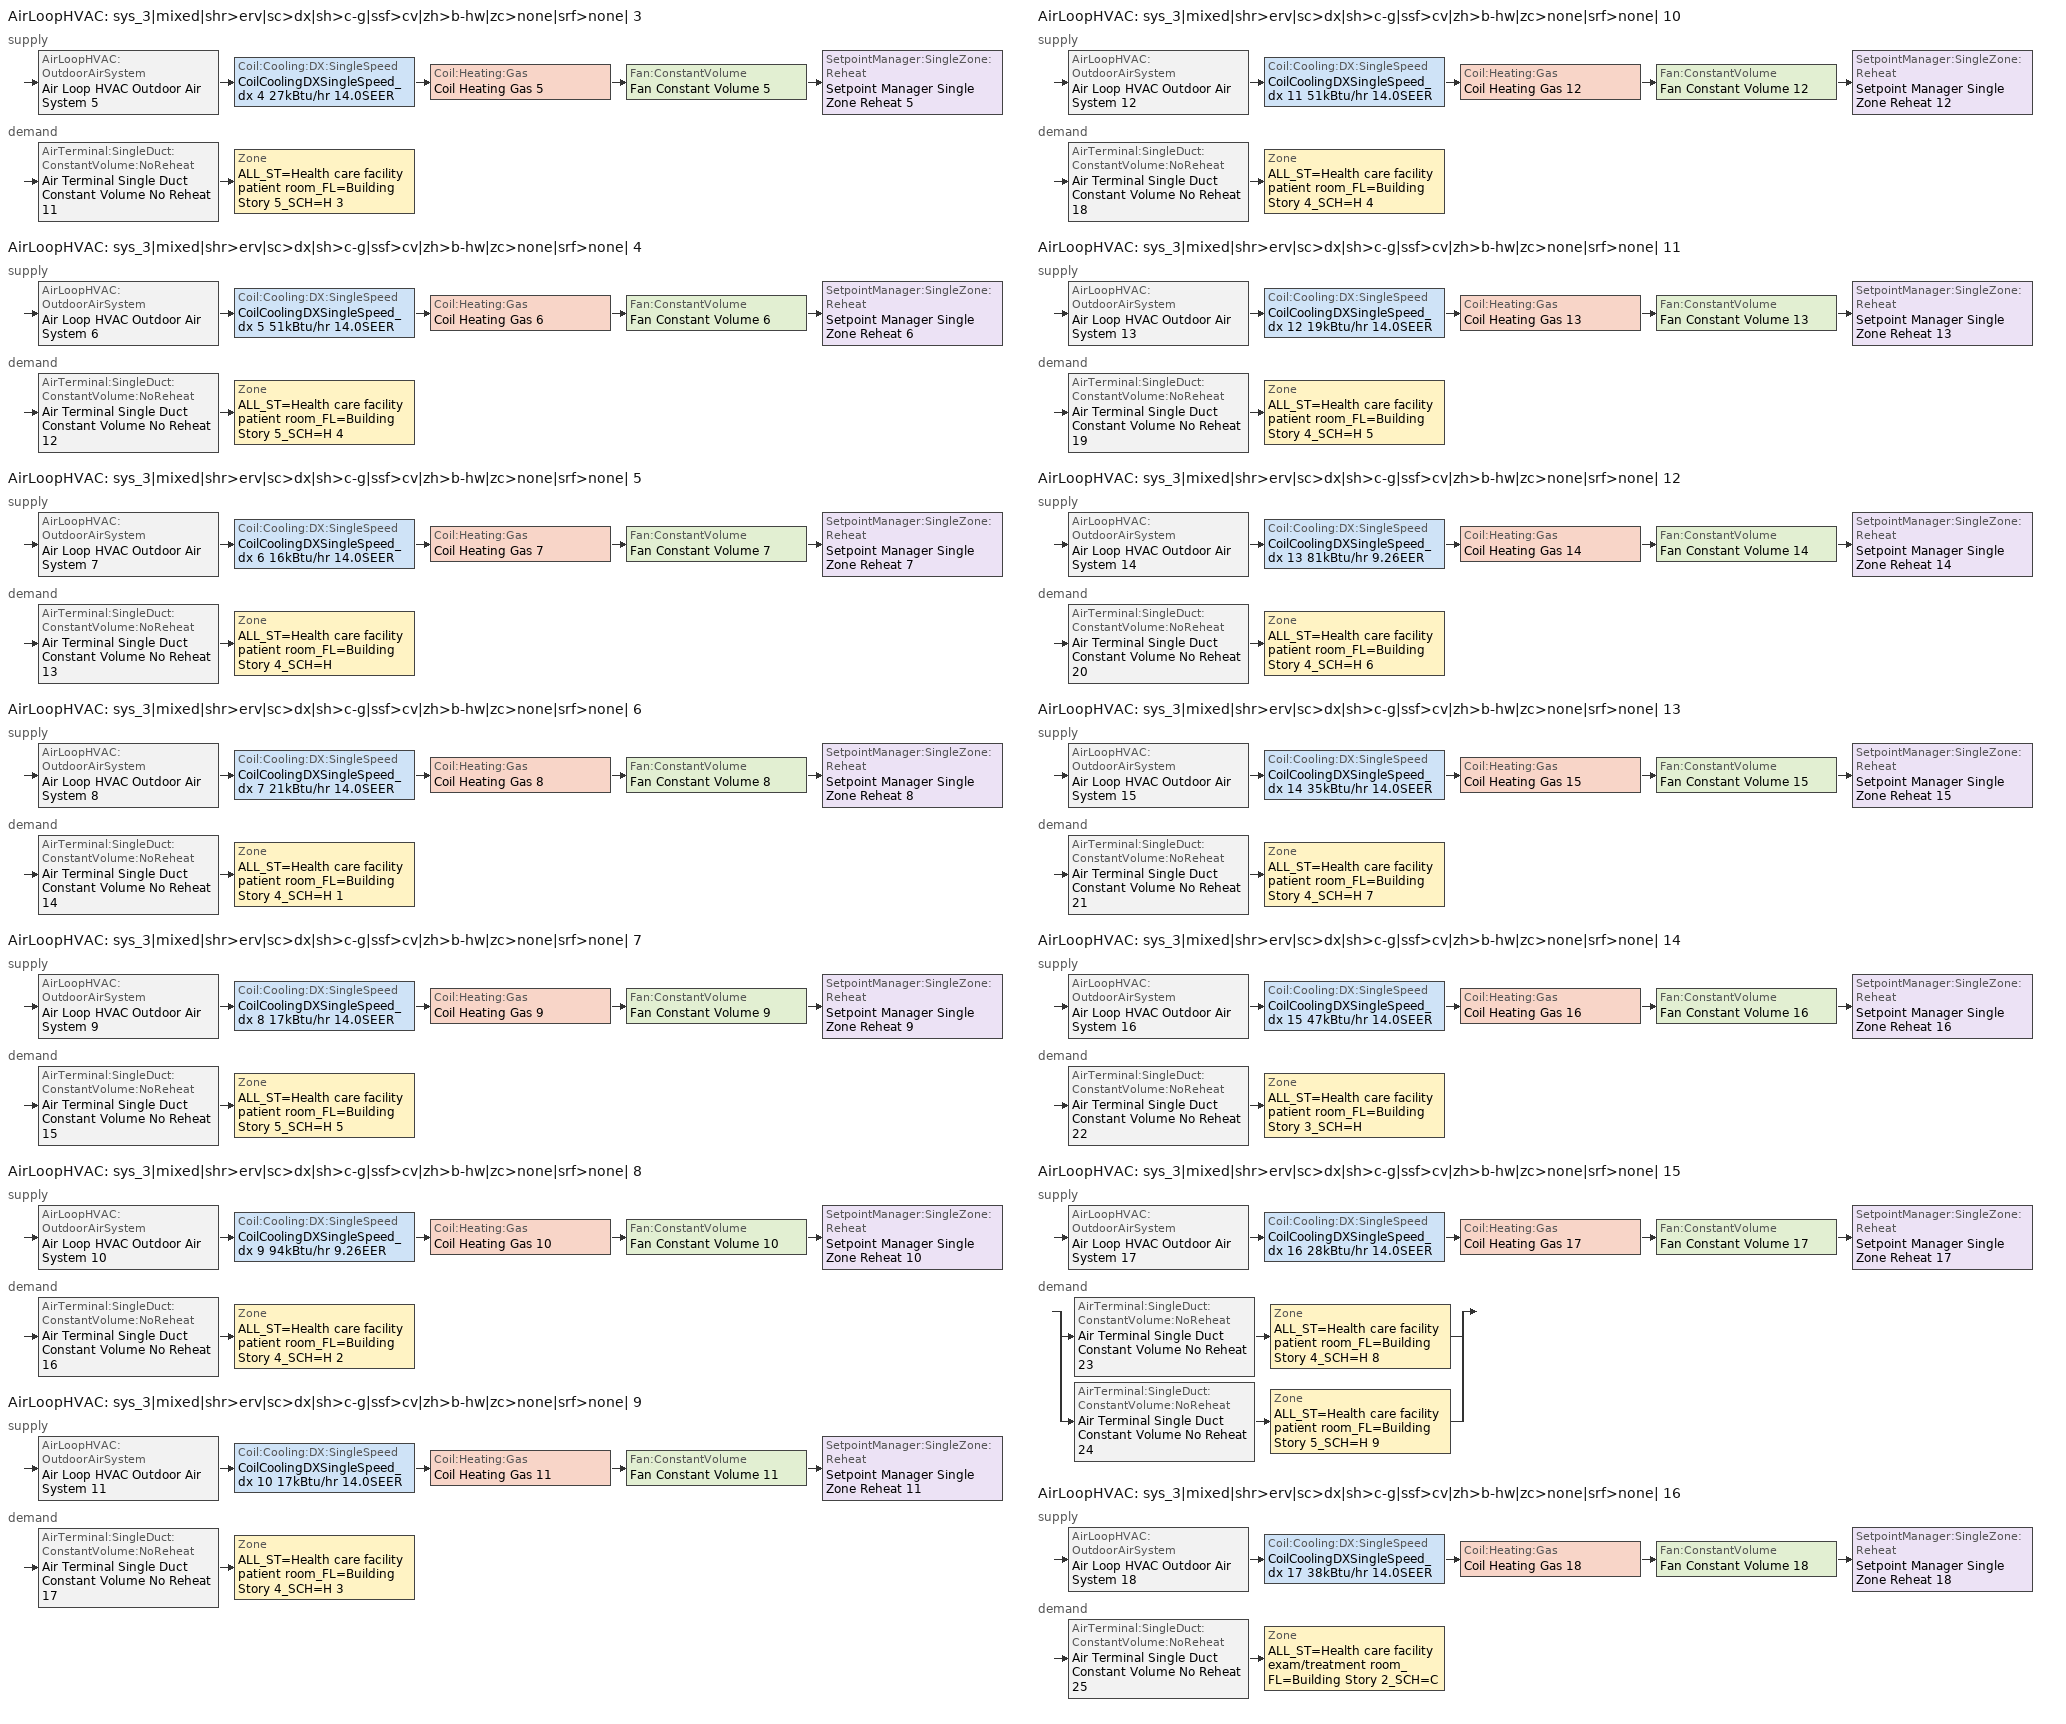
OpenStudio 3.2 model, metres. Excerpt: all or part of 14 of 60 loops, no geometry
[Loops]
AirLoopHVAC 'sys_3|mixed|shr>erv|sc>dx|sh>c-g|ssf>cv|zh>b-hw|zc>none|srf>none| 3'
 supply: AirLoopHVAC:OutdoorAirSystem 'Air Loop HVAC Outdoor Air System 5' > Coil:Cooling:DX:SingleSpeed 'CoilCoolingDXSingleSpeed_dx 4 27kBtu/hr 14.0SEER' > Coil:Heating:Gas 'Coil Heating Gas 5' > Fan:ConstantVolume 'Fan Constant Volume 5' > SetpointManager:SingleZone:Reheat 'Setpoint Manager Single Zone Reheat 5'
 demand: AirTerminal:SingleDuct:ConstantVolume:NoReheat 'Air Terminal Single Duct Constant Volume No Reheat 11' > Zone 'ALL_ST=Health care facility patient room_FL=Building Story 5_SCH=H 3'
AirLoopHVAC 'sys_3|mixed|shr>erv|sc>dx|sh>c-g|ssf>cv|zh>b-hw|zc>none|srf>none| 4'
 supply: AirLoopHVAC:OutdoorAirSystem 'Air Loop HVAC Outdoor Air System 6' > Coil:Cooling:DX:SingleSpeed 'CoilCoolingDXSingleSpeed_dx 5 51kBtu/hr 14.0SEER' > Coil:Heating:Gas 'Coil Heating Gas 6' > Fan:ConstantVolume 'Fan Constant Volume 6' > SetpointManager:SingleZone:Reheat 'Setpoint Manager Single Zone Reheat 6'
 demand: AirTerminal:SingleDuct:ConstantVolume:NoReheat 'Air Terminal Single Duct Constant Volume No Reheat 12' > Zone 'ALL_ST=Health care facility patient room_FL=Building Story 5_SCH=H 4'
AirLoopHVAC 'sys_3|mixed|shr>erv|sc>dx|sh>c-g|ssf>cv|zh>b-hw|zc>none|srf>none| 5'
 supply: AirLoopHVAC:OutdoorAirSystem 'Air Loop HVAC Outdoor Air System 7' > Coil:Cooling:DX:SingleSpeed 'CoilCoolingDXSingleSpeed_dx 6 16kBtu/hr 14.0SEER' > Coil:Heating:Gas 'Coil Heating Gas 7' > Fan:ConstantVolume 'Fan Constant Volume 7' > SetpointManager:SingleZone:Reheat 'Setpoint Manager Single Zone Reheat 7'
 demand: AirTerminal:SingleDuct:ConstantVolume:NoReheat 'Air Terminal Single Duct Constant Volume No Reheat 13' > Zone 'ALL_ST=Health care facility patient room_FL=Building Story 4_SCH=H'
AirLoopHVAC 'sys_3|mixed|shr>erv|sc>dx|sh>c-g|ssf>cv|zh>b-hw|zc>none|srf>none| 6'
 supply: AirLoopHVAC:OutdoorAirSystem 'Air Loop HVAC Outdoor Air System 8' > Coil:Cooling:DX:SingleSpeed 'CoilCoolingDXSingleSpeed_dx 7 21kBtu/hr 14.0SEER' > Coil:Heating:Gas 'Coil Heating Gas 8' > Fan:ConstantVolume 'Fan Constant Volume 8' > SetpointManager:SingleZone:Reheat 'Setpoint Manager Single Zone Reheat 8'
 demand: AirTerminal:SingleDuct:ConstantVolume:NoReheat 'Air Terminal Single Duct Constant Volume No Reheat 14' > Zone 'ALL_ST=Health care facility patient room_FL=Building Story 4_SCH=H 1'
AirLoopHVAC 'sys_3|mixed|shr>erv|sc>dx|sh>c-g|ssf>cv|zh>b-hw|zc>none|srf>none| 7'
 supply: AirLoopHVAC:OutdoorAirSystem 'Air Loop HVAC Outdoor Air System 9' > Coil:Cooling:DX:SingleSpeed 'CoilCoolingDXSingleSpeed_dx 8 17kBtu/hr 14.0SEER' > Coil:Heating:Gas 'Coil Heating Gas 9' > Fan:ConstantVolume 'Fan Constant Volume 9' > SetpointManager:SingleZone:Reheat 'Setpoint Manager Single Zone Reheat 9'
 demand: AirTerminal:SingleDuct:ConstantVolume:NoReheat 'Air Terminal Single Duct Constant Volume No Reheat 15' > Zone 'ALL_ST=Health care facility patient room_FL=Building Story 5_SCH=H 5'
AirLoopHVAC 'sys_3|mixed|shr>erv|sc>dx|sh>c-g|ssf>cv|zh>b-hw|zc>none|srf>none| 8'
 supply: AirLoopHVAC:OutdoorAirSystem 'Air Loop HVAC Outdoor Air System 10' > Coil:Cooling:DX:SingleSpeed 'CoilCoolingDXSingleSpeed_dx 9 94kBtu/hr 9.26EER' > Coil:Heating:Gas 'Coil Heating Gas 10' > Fan:ConstantVolume 'Fan Constant Volume 10' > SetpointManager:SingleZone:Reheat 'Setpoint Manager Single Zone Reheat 10'
 demand: AirTerminal:SingleDuct:ConstantVolume:NoReheat 'Air Terminal Single Duct Constant Volume No Reheat 16' > Zone 'ALL_ST=Health care facility patient room_FL=Building Story 4_SCH=H 2'
AirLoopHVAC 'sys_3|mixed|shr>erv|sc>dx|sh>c-g|ssf>cv|zh>b-hw|zc>none|srf>none| 9'
 supply: AirLoopHVAC:OutdoorAirSystem 'Air Loop HVAC Outdoor Air System 11' > Coil:Cooling:DX:SingleSpeed 'CoilCoolingDXSingleSpeed_dx 10 17kBtu/hr 14.0SEER' > Coil:Heating:Gas 'Coil Heating Gas 11' > Fan:ConstantVolume 'Fan Constant Volume 11' > SetpointManager:SingleZone:Reheat 'Setpoint Manager Single Zone Reheat 11'
 demand: AirTerminal:SingleDuct:ConstantVolume:NoReheat 'Air Terminal Single Duct Constant Volume No Reheat 17' > Zone 'ALL_ST=Health care facility patient room_FL=Building Story 4_SCH=H 3'
AirLoopHVAC 'sys_3|mixed|shr>erv|sc>dx|sh>c-g|ssf>cv|zh>b-hw|zc>none|srf>none| 10'
 supply: AirLoopHVAC:OutdoorAirSystem 'Air Loop HVAC Outdoor Air System 12' > Coil:Cooling:DX:SingleSpeed 'CoilCoolingDXSingleSpeed_dx 11 51kBtu/hr 14.0SEER' > Coil:Heating:Gas 'Coil Heating Gas 12' > Fan:ConstantVolume 'Fan Constant Volume 12' > SetpointManager:SingleZone:Reheat 'Setpoint Manager Single Zone Reheat 12'
 demand: AirTerminal:SingleDuct:ConstantVolume:NoReheat 'Air Terminal Single Duct Constant Volume No Reheat 18' > Zone 'ALL_ST=Health care facility patient room_FL=Building Story 4_SCH=H 4'
AirLoopHVAC 'sys_3|mixed|shr>erv|sc>dx|sh>c-g|ssf>cv|zh>b-hw|zc>none|srf>none| 11'
 supply: AirLoopHVAC:OutdoorAirSystem 'Air Loop HVAC Outdoor Air System 13' > Coil:Cooling:DX:SingleSpeed 'CoilCoolingDXSingleSpeed_dx 12 19kBtu/hr 14.0SEER' > Coil:Heating:Gas 'Coil Heating Gas 13' > Fan:ConstantVolume 'Fan Constant Volume 13' > SetpointManager:SingleZone:Reheat 'Setpoint Manager Single Zone Reheat 13'
 demand: AirTerminal:SingleDuct:ConstantVolume:NoReheat 'Air Terminal Single Duct Constant Volume No Reheat 19' > Zone 'ALL_ST=Health care facility patient room_FL=Building Story 4_SCH=H 5'
AirLoopHVAC 'sys_3|mixed|shr>erv|sc>dx|sh>c-g|ssf>cv|zh>b-hw|zc>none|srf>none| 12'
 supply: AirLoopHVAC:OutdoorAirSystem 'Air Loop HVAC Outdoor Air System 14' > Coil:Cooling:DX:SingleSpeed 'CoilCoolingDXSingleSpeed_dx 13 81kBtu/hr 9.26EER' > Coil:Heating:Gas 'Coil Heating Gas 14' > Fan:ConstantVolume 'Fan Constant Volume 14' > SetpointManager:SingleZone:Reheat 'Setpoint Manager Single Zone Reheat 14'
 demand: AirTerminal:SingleDuct:ConstantVolume:NoReheat 'Air Terminal Single Duct Constant Volume No Reheat 20' > Zone 'ALL_ST=Health care facility patient room_FL=Building Story 4_SCH=H 6'
AirLoopHVAC 'sys_3|mixed|shr>erv|sc>dx|sh>c-g|ssf>cv|zh>b-hw|zc>none|srf>none| 13'
 supply: AirLoopHVAC:OutdoorAirSystem 'Air Loop HVAC Outdoor Air System 15' > Coil:Cooling:DX:SingleSpeed 'CoilCoolingDXSingleSpeed_dx 14 35kBtu/hr 14.0SEER' > Coil:Heating:Gas 'Coil Heating Gas 15' > Fan:ConstantVolume 'Fan Constant Volume 15' > SetpointManager:SingleZone:Reheat 'Setpoint Manager Single Zone Reheat 15'
 demand: AirTerminal:SingleDuct:ConstantVolume:NoReheat 'Air Terminal Single Duct Constant Volume No Reheat 21' > Zone 'ALL_ST=Health care facility patient room_FL=Building Story 4_SCH=H 7'
AirLoopHVAC 'sys_3|mixed|shr>erv|sc>dx|sh>c-g|ssf>cv|zh>b-hw|zc>none|srf>none| 14'
 supply: AirLoopHVAC:OutdoorAirSystem 'Air Loop HVAC Outdoor Air System 16' > Coil:Cooling:DX:SingleSpeed 'CoilCoolingDXSingleSpeed_dx 15 47kBtu/hr 14.0SEER' > Coil:Heating:Gas 'Coil Heating Gas 16' > Fan:ConstantVolume 'Fan Constant Volume 16' > SetpointManager:SingleZone:Reheat 'Setpoint Manager Single Zone Reheat 16'
 demand: AirTerminal:SingleDuct:ConstantVolume:NoReheat 'Air Terminal Single Duct Constant Volume No Reheat 22' > Zone 'ALL_ST=Health care facility patient room_FL=Building Story 3_SCH=H'
AirLoopHVAC 'sys_3|mixed|shr>erv|sc>dx|sh>c-g|ssf>cv|zh>b-hw|zc>none|srf>none| 15'
 supply: AirLoopHVAC:OutdoorAirSystem 'Air Loop HVAC Outdoor Air System 17' > Coil:Cooling:DX:SingleSpeed 'CoilCoolingDXSingleSpeed_dx 16 28kBtu/hr 14.0SEER' > Coil:Heating:Gas 'Coil Heating Gas 17' > Fan:ConstantVolume 'Fan Constant Volume 17' > SetpointManager:SingleZone:Reheat 'Setpoint Manager Single Zone Reheat 17'
 demand: split
  | AirTerminal:SingleDuct:ConstantVolume:NoReheat 'Air Terminal Single Duct Constant Volume No Reheat 23' > Zone 'ALL_ST=Health care facility patient room_FL=Building Story 4_SCH=H 8'
  | AirTerminal:SingleDuct:ConstantVolume:NoReheat 'Air Terminal Single Duct Constant Volume No Reheat 24' > Zone 'ALL_ST=Health care facility patient room_FL=Building Story 5_SCH=H 9'
AirLoopHVAC 'sys_3|mixed|shr>erv|sc>dx|sh>c-g|ssf>cv|zh>b-hw|zc>none|srf>none| 16'
 supply: AirLoopHVAC:OutdoorAirSystem 'Air Loop HVAC Outdoor Air System 18' > Coil:Cooling:DX:SingleSpeed 'CoilCoolingDXSingleSpeed_dx 17 38kBtu/hr 14.0SEER' > Coil:Heating:Gas 'Coil Heating Gas 18' > Fan:ConstantVolume 'Fan Constant Volume 18' > SetpointManager:SingleZone:Reheat 'Setpoint Manager Single Zone Reheat 18'
 demand: AirTerminal:SingleDuct:ConstantVolume:NoReheat 'Air Terminal Single Duct Constant Volume No Reheat 25' > Zone 'ALL_ST=Health care facility exam/treatment room_FL=Building Story 2_SCH=C'
[Sizing:Zone] Zone Cooling Design Supply Air Temperature Input Method=TemperatureDifference; Zone Cooling Design Supply Air Temperature {C}=14; Zone Cooling Design Supply Air Temperature Difference {deltaC}=11; Zone Heating Design Supply Air Temperature Input Method=TemperatureDifference; Zone Heating Design Supply Air Temperature {C}=40; Zone Heating Design Supply Air Temperature Difference {deltaC}=21; Zone Cooling Design Supply Air Humidity Ratio {kg-H2O/kg-air}=0.0085; Zone Heating Design Supply Air Humidity Ratio {kg-H2O/kg-air}=0.008; Zone Heating Sizing Factor=1.3; Zone Cooling Sizing Factor=1.1; Cooling Design Air Flow Method=DesignDay; Heating Design Air Flow Method=DesignDay; Account for Dedicated Outdoor Air System=No; Dedicated Outdoor Air System Control Strategy=NeutralSupplyAir; Dedicated Outdoor Air Low Setpoint Temperature for Design {C}=autosize; Dedicated Outdoor Air High Setpoint Temperature for Design {C}=autosize
ALL_ST=Health care facility patient room_FL=Building Story 5_SCH=H 3; ALL_ST=Health care facility patient room_FL=Building Story 5_SCH=H 4; ALL_ST=Health care facility patient room_FL=Building Story 4_SCH=H; ALL_ST=Health care facility patient room_FL=Building Story 4_SCH=H 1; ALL_ST=Health care facility patient room_FL=Building Story 5_SCH=H 5; ALL_ST=Health care facility patient room_FL=Building Story 4_SCH=H 2; ALL_ST=Health care facility patient room_FL=Building Story 4_SCH=H 3; ALL_ST=Health care facility patient room_FL=Building Story 4_SCH=H 4; ALL_ST=Health care facility patient room_FL=Building Story 4_SCH=H 5; ALL_ST=Health care facility patient room_FL=Building Story 4_SCH=H 6; ALL_ST=Health care facility patient room_FL=Building Story 4_SCH=H 7; ALL_ST=Health care facility patient room_FL=Building Story 3_SCH=H; ALL_ST=Health care facility patient room_FL=Building Story 4_SCH=H 8; ALL_ST=Health care facility exam/treatment room_FL=Building Story 2_SCH=C; ALL_ST=Health care facility patient room_FL=Building Story 5_SCH=H 9
[Zone equipment]
ALL_ST=Health care facility patient room_FL=Building Story 5_SCH=H 3: Zone HVAC Baseboard Convective Water 11, Air Terminal Single Duct Constant Volume No Reheat 11
ALL_ST=Health care facility patient room_FL=Building Story 5_SCH=H 4: Zone HVAC Baseboard Convective Water 12, Air Terminal Single Duct Constant Volume No Reheat 12
ALL_ST=Health care facility patient room_FL=Building Story 4_SCH=H: Zone HVAC Baseboard Convective Water 13, Air Terminal Single Duct Constant Volume No Reheat 13
ALL_ST=Health care facility patient room_FL=Building Story 4_SCH=H 1: Zone HVAC Baseboard Convective Water 14, Air Terminal Single Duct Constant Volume No Reheat 14
ALL_ST=Health care facility patient room_FL=Building Story 5_SCH=H 5: Zone HVAC Baseboard Convective Water 15, Air Terminal Single Duct Constant Volume No Reheat 15
ALL_ST=Health care facility patient room_FL=Building Story 4_SCH=H 2: Zone HVAC Baseboard Convective Water 16, Air Terminal Single Duct Constant Volume No Reheat 16
ALL_ST=Health care facility patient room_FL=Building Story 4_SCH=H 3: Zone HVAC Baseboard Convective Water 17, Air Terminal Single Duct Constant Volume No Reheat 17
ALL_ST=Health care facility patient room_FL=Building Story 4_SCH=H 4: Zone HVAC Baseboard Convective Water 18, Air Terminal Single Duct Constant Volume No Reheat 18
ALL_ST=Health care facility patient room_FL=Building Story 4_SCH=H 5: Zone HVAC Baseboard Convective Water 19, Air Terminal Single Duct Constant Volume No Reheat 19
ALL_ST=Health care facility patient room_FL=Building Story 4_SCH=H 6: Zone HVAC Baseboard Convective Water 20, Air Terminal Single Duct Constant Volume No Reheat 20
ALL_ST=Health care facility patient room_FL=Building Story 4_SCH=H 7: Zone HVAC Baseboard Convective Water 21, Air Terminal Single Duct Constant Volume No Reheat 21
ALL_ST=Health care facility patient room_FL=Building Story 3_SCH=H: Zone HVAC Baseboard Convective Water 22, Air Terminal Single Duct Constant Volume No Reheat 22
ALL_ST=Health care facility patient room_FL=Building Story 4_SCH=H 8: Zone HVAC Baseboard Convective Water 23, Air Terminal Single Duct Constant Volume No Reheat 23
ALL_ST=Health care facility exam/treatment room_FL=Building Story 2_SCH=C: Zone HVAC Baseboard Convective Water 25, Air Terminal Single Duct Constant Volume No Reheat 25
ALL_ST=Health care facility patient room_FL=Building Story 5_SCH=H 9: Zone HVAC Baseboard Convective Water 24, Air Terminal Single Duct Constant Volume No Reheat 24
[AirLoopHVAC] Design Supply Air Flow Rate {m3/s}=autosize; Design Return Air Flow Fraction of Supply Air Flow=1
Name | Availability Schedule
sys_3|mixed|shr>erv|sc>dx|sh>c-g|ssf>cv|zh>b-hw|zc>none|srf>none| 3 | sys_3|mixed|shr>none|sc>dx|sh>c-g|ssf>cv|zh>b-hw|zc>none|srf>none| 3 Occ Sch
sys_3|mixed|shr>erv|sc>dx|sh>c-g|ssf>cv|zh>b-hw|zc>none|srf>none| 4 | sys_3|mixed|shr>none|sc>dx|sh>c-g|ssf>cv|zh>b-hw|zc>none|srf>none| 4 Occ Sch
sys_3|mixed|shr>erv|sc>dx|sh>c-g|ssf>cv|zh>b-hw|zc>none|srf>none| 5 | sys_3|mixed|shr>none|sc>dx|sh>c-g|ssf>cv|zh>b-hw|zc>none|srf>none| 5 Occ Sch
sys_3|mixed|shr>erv|sc>dx|sh>c-g|ssf>cv|zh>b-hw|zc>none|srf>none| 6 | sys_3|mixed|shr>none|sc>dx|sh>c-g|ssf>cv|zh>b-hw|zc>none|srf>none| 6 Occ Sch
sys_3|mixed|shr>erv|sc>dx|sh>c-g|ssf>cv|zh>b-hw|zc>none|srf>none| 7 | sys_3|mixed|shr>none|sc>dx|sh>c-g|ssf>cv|zh>b-hw|zc>none|srf>none| 7 Occ Sch
sys_3|mixed|shr>erv|sc>dx|sh>c-g|ssf>cv|zh>b-hw|zc>none|srf>none| 8 | sys_3|mixed|shr>none|sc>dx|sh>c-g|ssf>cv|zh>b-hw|zc>none|srf>none| 8 Occ Sch
sys_3|mixed|shr>erv|sc>dx|sh>c-g|ssf>cv|zh>b-hw|zc>none|srf>none| 9 | sys_3|mixed|shr>none|sc>dx|sh>c-g|ssf>cv|zh>b-hw|zc>none|srf>none| 9 Occ Sch
sys_3|mixed|shr>erv|sc>dx|sh>c-g|ssf>cv|zh>b-hw|zc>none|srf>none| 10 | sys_3|mixed|shr>none|sc>dx|sh>c-g|ssf>cv|zh>b-hw|zc>none|srf>none| 10 Occ Sch
sys_3|mixed|shr>erv|sc>dx|sh>c-g|ssf>cv|zh>b-hw|zc>none|srf>none| 11 | sys_3|mixed|shr>none|sc>dx|sh>c-g|ssf>cv|zh>b-hw|zc>none|srf>none| 11 Occ Sch
sys_3|mixed|shr>erv|sc>dx|sh>c-g|ssf>cv|zh>b-hw|zc>none|srf>none| 12 | sys_3|mixed|shr>none|sc>dx|sh>c-g|ssf>cv|zh>b-hw|zc>none|srf>none| 12 Occ Sch
sys_3|mixed|shr>erv|sc>dx|sh>c-g|ssf>cv|zh>b-hw|zc>none|srf>none| 13 | sys_3|mixed|shr>none|sc>dx|sh>c-g|ssf>cv|zh>b-hw|zc>none|srf>none| 13 Occ Sch
sys_3|mixed|shr>erv|sc>dx|sh>c-g|ssf>cv|zh>b-hw|zc>none|srf>none| 14 | sys_3|mixed|shr>none|sc>dx|sh>c-g|ssf>cv|zh>b-hw|zc>none|srf>none| 14 Occ Sch
sys_3|mixed|shr>erv|sc>dx|sh>c-g|ssf>cv|zh>b-hw|zc>none|srf>none| 15 | sys_3|mixed|shr>none|sc>dx|sh>c-g|ssf>cv|zh>b-hw|zc>none|srf>none| 15 Occ Sch
sys_3|mixed|shr>erv|sc>dx|sh>c-g|ssf>cv|zh>b-hw|zc>none|srf>none| 16 | sys_3|mixed|shr>none|sc>dx|sh>c-g|ssf>cv|zh>b-hw|zc>none|srf>none| 16 Occ Sch
[Sizing:System] Type of Load to Size On=Sensible; Design Outdoor Air Flow Rate {m3/s}=Autosize; Central Heating Maximum System Air Flow Ratio=1; Preheat Design Temperature {C}=7; Preheat Design Humidity Ratio {kg-H2O/kg-Air}=0.008; Precool Design Temperature {C}=13; Precool Design Humidity Ratio {kg-H2O/kg-Air}=0.008; Central Cooling Design Supply Air Temperature {C}=13; Central Heating Design Supply Air Temperature {C}=43; Sizing Option=NonCoincident; 100% Outdoor Air in Cooling=No; 100% Outdoor Air in Heating=No; Central Cooling Design Supply Air Humidity Ratio {kg-H2O/kg-Air}=0.0085; Central Heating Design Supply Air Humidity Ratio {kg-H2O/kg-Air}=0.008; Cooling Design Air Flow Method=DesignDay; Cooling Design Air Flow Rate {m3/s}=0; Heating Design Air Flow Method=DesignDay; Heating Design Air Flow Rate {m3/s}=0; System Outdoor Air Method=ZoneSum; Zone Maximum Outdoor Air Fraction=1; Cooling Supply Air Flow Rate Per Floor Area {m3/s-m2}=0.00996765; Cooling Fraction of Autosized Cooling Supply Air Flow Rate=1; Cooling Supply Air Flow Rate Per Unit Cooling Capacity {m3/s-W}=3.94755e-05; Heating Supply Air Flow Rate Per Floor Area {m3/s-m2}=0.00996765; Heating Fraction of Autosized Heating Supply Air Flow Rate=1; Heating Fraction of Autosized Cooling Supply Air Flow Rate=1; Heating Supply Air Flow Rate Per Unit Heating Capacity {m3/s-W}=3.15882e-05; Cooling Design Capacity Method=CoolingDesignCapacity; Cooling Design Capacity {W}=autosize; Cooling Design Capacity Per Floor Area {W/m2}=234.7; Fraction of Autosized Cooling Design Capacity=1; Heating Design Capacity Method=HeatingDesignCapacity; Heating Design Capacity {W}=autosize; Heating Design Capacity Per Floor Area {W/m2}=157; Fraction of Autosized Heating Design Capacity=1; Central Cooling Capacity Control Method=OnOff
sys_3|mixed|shr>erv|sc>dx|sh>c-g|ssf>cv|zh>b-hw|zc>none|srf>none| 3; sys_3|mixed|shr>erv|sc>dx|sh>c-g|ssf>cv|zh>b-hw|zc>none|srf>none| 4; sys_3|mixed|shr>erv|sc>dx|sh>c-g|ssf>cv|zh>b-hw|zc>none|srf>none| 5; sys_3|mixed|shr>erv|sc>dx|sh>c-g|ssf>cv|zh>b-hw|zc>none|srf>none| 6; sys_3|mixed|shr>erv|sc>dx|sh>c-g|ssf>cv|zh>b-hw|zc>none|srf>none| 7; sys_3|mixed|shr>erv|sc>dx|sh>c-g|ssf>cv|zh>b-hw|zc>none|srf>none| 8; sys_3|mixed|shr>erv|sc>dx|sh>c-g|ssf>cv|zh>b-hw|zc>none|srf>none| 9; sys_3|mixed|shr>erv|sc>dx|sh>c-g|ssf>cv|zh>b-hw|zc>none|srf>none| 10; sys_3|mixed|shr>erv|sc>dx|sh>c-g|ssf>cv|zh>b-hw|zc>none|srf>none| 11; sys_3|mixed|shr>erv|sc>dx|sh>c-g|ssf>cv|zh>b-hw|zc>none|srf>none| 12; sys_3|mixed|shr>erv|sc>dx|sh>c-g|ssf>cv|zh>b-hw|zc>none|srf>none| 13; sys_3|mixed|shr>erv|sc>dx|sh>c-g|ssf>cv|zh>b-hw|zc>none|srf>none| 14; sys_3|mixed|shr>erv|sc>dx|sh>c-g|ssf>cv|zh>b-hw|zc>none|srf>none| 15; sys_3|mixed|shr>erv|sc>dx|sh>c-g|ssf>cv|zh>b-hw|zc>none|srf>none| 16
[Fan:ConstantVolume] Availability Schedule=Always On Discrete; Fan Total Efficiency=0.39975; Pressure Rise {Pa}=640; Maximum Flow Rate {m3/s}=AutoSize; Motor Efficiency=0.615
Fan Constant Volume 5; Fan Constant Volume 6; Fan Constant Volume 7; Fan Constant Volume 8; Fan Constant Volume 9; Fan Constant Volume 10; Fan Constant Volume 11; Fan Constant Volume 12; Fan Constant Volume 13; Fan Constant Volume 14; Fan Constant Volume 15; Fan Constant Volume 16; Fan Constant Volume 17; Fan Constant Volume 18
[Coil:Cooling:DX:SingleSpeed] Availability Schedule=Always On Discrete; Rated Total Cooling Capacity {W}=autosize; Rated Sensible Heat Ratio=autosize; Rated Air Flow Rate {m3/s}=autosize; Rated Evaporator Fan Power Per Volume Flow Rate {W/(m3/s)}=773.3; Total Cooling Capacity Function of Temperature Curve=DXCOOL-NECB2011-REF-CAPFT; Total Cooling Capacity Function of Flow Fraction Curve=DXCOOL-NECB2011-REF-CAPFFLOW; Energy Input Ratio Function of Temperature Curve=DXCOOL-NECB2011-REF-COOLEIRFT; Energy Input Ratio Function of Flow Fraction Curve=DXCOOL-NECB2011-REF-COOLEIRFFLOW; Part Load Fraction Correlation Curve=DXCOOL-NECB2011-REF-COOLPLFFPLR; Minimum Outdoor Dry-Bulb Temperature for Compressor Operation {C}=-25; Condenser Type=AirCooled; Evaporative Condenser Effectiveness=0; Evaporative Condenser Air Flow Rate {m3/s}=Autosize; Evaporative Condenser Pump Rated Power Consumption {W}=Autosize; Crankcase Heater Capacity {W}=0; Maximum Outdoor Dry-Bulb Temperature for Crankcase Heater Operation {C}=0; Basin Heater Capacity {W/K}=0; Basin Heater Setpoint Temperature {C}=10
Name | Rated COP {W/W}
CoilCoolingDXSingleSpeed_dx 4 27kBtu/hr 14.0SEER; CoilCoolingDXSingleSpeed_dx 5 51kBtu/hr 14.0SEER; CoilCoolingDXSingleSpeed_dx 6 16kBtu/hr 14.0SEER; CoilCoolingDXSingleSpeed_dx 7 21kBtu/hr 14.0SEER; CoilCoolingDXSingleSpeed_dx 8 17kBtu/hr 14.0SEER; CoilCoolingDXSingleSpeed_dx 10 17kBtu/hr 14.0SEER; CoilCoolingDXSingleSpeed_dx 11 51kBtu/hr 14.0SEER; CoilCoolingDXSingleSpeed_dx 12 19kBtu/hr 14.0SEER; CoilCoolingDXSingleSpeed_dx 14 35kBtu/hr 14.0SEER; CoilCoolingDXSingleSpeed_dx 15 47kBtu/hr 14.0SEER; CoilCoolingDXSingleSpeed_dx 16 28kBtu/hr 14.0SEER; CoilCoolingDXSingleSpeed_dx 17 38kBtu/hr 14.0SEER | 4.11713
CoilCoolingDXSingleSpeed_dx 9 94kBtu/hr 9.26EER; CoilCoolingDXSingleSpeed_dx 13 81kBtu/hr 9.26EER | 3.21949
[Coil:Heating:Gas] Availability Schedule=Always On Discrete; Gas Burner Efficiency=0.924; Nominal Capacity {W}=AutoSize; Parasitic Electric Load {W}=0; Part Load Fraction Correlation Curve=FURNACE-EFFPLR-NECB2011; Parasitic Gas Load {W}=0
Coil Heating Gas 5; Coil Heating Gas 6; Coil Heating Gas 7; Coil Heating Gas 8; Coil Heating Gas 9; Coil Heating Gas 10; Coil Heating Gas 11; Coil Heating Gas 12; Coil Heating Gas 13; Coil Heating Gas 14; Coil Heating Gas 15; Coil Heating Gas 16; Coil Heating Gas 17; Coil Heating Gas 18
[Controller:OutdoorAir] Minimum Outdoor Air Flow Rate {m3/s}=autosize; Maximum Outdoor Air Flow Rate {m3/s}=Autosize; Economizer Control Action Type=ModulateFlow; Lockout Type=NoLockout; Minimum Limit Type=FixedMinimum; High Humidity Control=No; Heat Recovery Bypass Control Type=BypassWhenOAFlowGreaterThanMinimum
Name | Economizer Control Type | Economizer Maximum Limit Dry-Bulb Temperature {C} | Economizer Maximum Limit Enthalpy {J/kg} | Economizer Minimum Limit Dry-Bulb Temperature {C} | Minimum Outdoor Air Schedule | Controller Mechanical Ventilation
Controller Outdoor Air 5 | NoEconomizer | 28 | 64000 | -100 | sys_3|mixed|shr>none|sc>dx|sh>c-g|ssf>cv|zh>b-hw|zc>none|srf>none| 3 Occ Sch | Controller Mechanical Ventilation 5
Controller Outdoor Air 6 | NoEconomizer | 28 | 64000 | -100 | sys_3|mixed|shr>none|sc>dx|sh>c-g|ssf>cv|zh>b-hw|zc>none|srf>none| 4 Occ Sch | Controller Mechanical Ventilation 6
Controller Outdoor Air 7 | NoEconomizer | 28 | 64000 | -100 | sys_3|mixed|shr>none|sc>dx|sh>c-g|ssf>cv|zh>b-hw|zc>none|srf>none| 5 Occ Sch | Controller Mechanical Ventilation 7
Controller Outdoor Air 8 | NoEconomizer | 28 | 64000 | -100 | sys_3|mixed|shr>none|sc>dx|sh>c-g|ssf>cv|zh>b-hw|zc>none|srf>none| 6 Occ Sch | Controller Mechanical Ventilation 8
Controller Outdoor Air 9 | NoEconomizer | 28 | 64000 | -100 | sys_3|mixed|shr>none|sc>dx|sh>c-g|ssf>cv|zh>b-hw|zc>none|srf>none| 7 Occ Sch | Controller Mechanical Ventilation 9
Controller Outdoor Air 10 | DifferentialEnthalpy |  |  |  | sys_3|mixed|shr>none|sc>dx|sh>c-g|ssf>cv|zh>b-hw|zc>none|srf>none| 8 Occ Sch | Controller Mechanical Ventilation 10
Controller Outdoor Air 11 | NoEconomizer | 28 | 64000 | -100 | sys_3|mixed|shr>none|sc>dx|sh>c-g|ssf>cv|zh>b-hw|zc>none|srf>none| 9 Occ Sch | Controller Mechanical Ventilation 11
Controller Outdoor Air 12 | NoEconomizer | 28 | 64000 | -100 | sys_3|mixed|shr>none|sc>dx|sh>c-g|ssf>cv|zh>b-hw|zc>none|srf>none| 10 Occ Sch | Controller Mechanical Ventilation 12
Controller Outdoor Air 13 | NoEconomizer | 28 | 64000 | -100 | sys_3|mixed|shr>none|sc>dx|sh>c-g|ssf>cv|zh>b-hw|zc>none|srf>none| 11 Occ Sch | Controller Mechanical Ventilation 13
Controller Outdoor Air 14 | DifferentialEnthalpy |  |  |  | sys_3|mixed|shr>none|sc>dx|sh>c-g|ssf>cv|zh>b-hw|zc>none|srf>none| 12 Occ Sch | Controller Mechanical Ventilation 14
Controller Outdoor Air 15 | NoEconomizer | 28 | 64000 | -100 | sys_3|mixed|shr>none|sc>dx|sh>c-g|ssf>cv|zh>b-hw|zc>none|srf>none| 13 Occ Sch | Controller Mechanical Ventilation 15
Controller Outdoor Air 16 | NoEconomizer | 28 | 64000 | -100 | sys_3|mixed|shr>none|sc>dx|sh>c-g|ssf>cv|zh>b-hw|zc>none|srf>none| 14 Occ Sch | Controller Mechanical Ventilation 16
Controller Outdoor Air 17 | NoEconomizer | 28 | 64000 | -100 | sys_3|mixed|shr>none|sc>dx|sh>c-g|ssf>cv|zh>b-hw|zc>none|srf>none| 15 Occ Sch | Controller Mechanical Ventilation 17
Controller Outdoor Air 18 | NoEconomizer | 28 | 64000 | -100 | sys_3|mixed|shr>none|sc>dx|sh>c-g|ssf>cv|zh>b-hw|zc>none|srf>none| 16 Occ Sch | Controller Mechanical Ventilation 18
[Controller:MechanicalVentilation] Availability Schedule=Always On Discrete; System Outdoor Air Method=ZoneSum
Controller Mechanical Ventilation 5; Controller Mechanical Ventilation 6; Controller Mechanical Ventilation 7; Controller Mechanical Ventilation 8; Controller Mechanical Ventilation 9; Controller Mechanical Ventilation 10; Controller Mechanical Ventilation 11; Controller Mechanical Ventilation 12; Controller Mechanical Ventilation 13; Controller Mechanical Ventilation 14; Controller Mechanical Ventilation 15; Controller Mechanical Ventilation 16; Controller Mechanical Ventilation 17; Controller Mechanical Ventilation 18
[AirLoopHVAC:OutdoorAirSystem]
Name | Controller
Air Loop HVAC Outdoor Air System 5 | Controller Outdoor Air 5
Air Loop HVAC Outdoor Air System 6 | Controller Outdoor Air 6
Air Loop HVAC Outdoor Air System 7 | Controller Outdoor Air 7
Air Loop HVAC Outdoor Air System 8 | Controller Outdoor Air 8
Air Loop HVAC Outdoor Air System 9 | Controller Outdoor Air 9
Air Loop HVAC Outdoor Air System 10 | Controller Outdoor Air 10
Air Loop HVAC Outdoor Air System 11 | Controller Outdoor Air 11
Air Loop HVAC Outdoor Air System 12 | Controller Outdoor Air 12
Air Loop HVAC Outdoor Air System 13 | Controller Outdoor Air 13
Air Loop HVAC Outdoor Air System 14 | Controller Outdoor Air 14
Air Loop HVAC Outdoor Air System 15 | Controller Outdoor Air 15
Air Loop HVAC Outdoor Air System 16 | Controller Outdoor Air 16
Air Loop HVAC Outdoor Air System 17 | Controller Outdoor Air 17
Air Loop HVAC Outdoor Air System 18 | Controller Outdoor Air 18
[SetpointManager:SingleZone:Reheat] Minimum Supply Air Temperature {C}=13; Maximum Supply Air Temperature {C}=43
Name | Control Zone
Setpoint Manager Single Zone Reheat 5 | ALL_ST=Health care facility patient room_FL=Building Story 5_SCH=H 3
Setpoint Manager Single Zone Reheat 6 | ALL_ST=Health care facility patient room_FL=Building Story 5_SCH=H 4
Setpoint Manager Single Zone Reheat 7 | ALL_ST=Health care facility patient room_FL=Building Story 4_SCH=H
Setpoint Manager Single Zone Reheat 8 | ALL_ST=Health care facility patient room_FL=Building Story 4_SCH=H 1
Setpoint Manager Single Zone Reheat 9 | ALL_ST=Health care facility patient room_FL=Building Story 5_SCH=H 5
Setpoint Manager Single Zone Reheat 10 | ALL_ST=Health care facility patient room_FL=Building Story 4_SCH=H 2
Setpoint Manager Single Zone Reheat 11 | ALL_ST=Health care facility patient room_FL=Building Story 4_SCH=H 3
Setpoint Manager Single Zone Reheat 12 | ALL_ST=Health care facility patient room_FL=Building Story 4_SCH=H 4
Setpoint Manager Single Zone Reheat 13 | ALL_ST=Health care facility patient room_FL=Building Story 4_SCH=H 5
Setpoint Manager Single Zone Reheat 14 | ALL_ST=Health care facility patient room_FL=Building Story 4_SCH=H 6
Setpoint Manager Single Zone Reheat 15 | ALL_ST=Health care facility patient room_FL=Building Story 4_SCH=H 7
Setpoint Manager Single Zone Reheat 16 | ALL_ST=Health care facility patient room_FL=Building Story 3_SCH=H
Setpoint Manager Single Zone Reheat 17 | ALL_ST=Health care facility patient room_FL=Building Story 5_SCH=H 9
Setpoint Manager Single Zone Reheat 18 | ALL_ST=Health care facility exam/treatment room_FL=Building Story 2_SCH=C
[AirTerminal:SingleDuct:ConstantVolume:NoReheat] Availability Schedule=Always On Discrete; Maximum Air Flow Rate {m3/s}=AutoSize
Air Terminal Single Duct Constant Volume No Reheat 11; Air Terminal Single Duct Constant Volume No Reheat 12; Air Terminal Single Duct Constant Volume No Reheat 13; Air Terminal Single Duct Constant Volume No Reheat 14; Air Terminal Single Duct Constant Volume No Reheat 15; Air Terminal Single Duct Constant Volume No Reheat 16; Air Terminal Single Duct Constant Volume No Reheat 17; Air Terminal Single Duct Constant Volume No Reheat 18; Air Terminal Single Duct Constant Volume No Reheat 19; Air Terminal Single Duct Constant Volume No Reheat 20; Air Terminal Single Duct Constant Volume No Reheat 21; Air Terminal Single Duct Constant Volume No Reheat 22; Air Terminal Single Duct Constant Volume No Reheat 23; Air Terminal Single Duct Constant Volume No Reheat 24; Air Terminal Single Duct Constant Volume No Reheat 25
[Schedule:Ruleset]
Name | Default Day Schedule | Summer Design Day Schedule | Winter Design Day Schedule
sys_3|mixed|shr>none|sc>dx|sh>c-g|ssf>cv|zh>b-hw|zc>none|srf>none| 10 Occ Sch | sys_3|mixed|shr>none|sc>dx|sh>c-g|ssf>cv|zh>b-hw|zc>none|srf>none| 10 Occ Sch Default | sys_3|mixed|shr>none|sc>dx|sh>c-g|ssf>cv|zh>b-hw|zc>none|srf>none| 10 Occ Sch Summer Design Day | sys_3|mixed|shr>none|sc>dx|sh>c-g|ssf>cv|zh>b-hw|zc>none|srf>none| 10 Occ Sch Winter Design Day
sys_3|mixed|shr>none|sc>dx|sh>c-g|ssf>cv|zh>b-hw|zc>none|srf>none| 11 Occ Sch | sys_3|mixed|shr>none|sc>dx|sh>c-g|ssf>cv|zh>b-hw|zc>none|srf>none| 11 Occ Sch Default | sys_3|mixed|shr>none|sc>dx|sh>c-g|ssf>cv|zh>b-hw|zc>none|srf>none| 11 Occ Sch Summer Design Day | sys_3|mixed|shr>none|sc>dx|sh>c-g|ssf>cv|zh>b-hw|zc>none|srf>none| 11 Occ Sch Winter Design Day
sys_3|mixed|shr>none|sc>dx|sh>c-g|ssf>cv|zh>b-hw|zc>none|srf>none| 12 Occ Sch | sys_3|mixed|shr>none|sc>dx|sh>c-g|ssf>cv|zh>b-hw|zc>none|srf>none| 12 Occ Sch Default | sys_3|mixed|shr>none|sc>dx|sh>c-g|ssf>cv|zh>b-hw|zc>none|srf>none| 12 Occ Sch Summer Design Day | sys_3|mixed|shr>none|sc>dx|sh>c-g|ssf>cv|zh>b-hw|zc>none|srf>none| 12 Occ Sch Winter Design Day
sys_3|mixed|shr>none|sc>dx|sh>c-g|ssf>cv|zh>b-hw|zc>none|srf>none| 13 Occ Sch | sys_3|mixed|shr>none|sc>dx|sh>c-g|ssf>cv|zh>b-hw|zc>none|srf>none| 13 Occ Sch Default | sys_3|mixed|shr>none|sc>dx|sh>c-g|ssf>cv|zh>b-hw|zc>none|srf>none| 13 Occ Sch Summer Design Day | sys_3|mixed|shr>none|sc>dx|sh>c-g|ssf>cv|zh>b-hw|zc>none|srf>none| 13 Occ Sch Winter Design Day
sys_3|mixed|shr>none|sc>dx|sh>c-g|ssf>cv|zh>b-hw|zc>none|srf>none| 14 Occ Sch | sys_3|mixed|shr>none|sc>dx|sh>c-g|ssf>cv|zh>b-hw|zc>none|srf>none| 14 Occ Sch Default | sys_3|mixed|shr>none|sc>dx|sh>c-g|ssf>cv|zh>b-hw|zc>none|srf>none| 14 Occ Sch Summer Design Day | sys_3|mixed|shr>none|sc>dx|sh>c-g|ssf>cv|zh>b-hw|zc>none|srf>none| 14 Occ Sch Winter Design Day
sys_3|mixed|shr>none|sc>dx|sh>c-g|ssf>cv|zh>b-hw|zc>none|srf>none| 15 Occ Sch | sys_3|mixed|shr>none|sc>dx|sh>c-g|ssf>cv|zh>b-hw|zc>none|srf>none| 15 Occ Sch Default | sys_3|mixed|shr>none|sc>dx|sh>c-g|ssf>cv|zh>b-hw|zc>none|srf>none| 15 Occ Sch Summer Design Day | sys_3|mixed|shr>none|sc>dx|sh>c-g|ssf>cv|zh>b-hw|zc>none|srf>none| 15 Occ Sch Winter Design Day
sys_3|mixed|shr>none|sc>dx|sh>c-g|ssf>cv|zh>b-hw|zc>none|srf>none| 16 Occ Sch | sys_3|mixed|shr>none|sc>dx|sh>c-g|ssf>cv|zh>b-hw|zc>none|srf>none| 16 Occ Sch Default | sys_3|mixed|shr>none|sc>dx|sh>c-g|ssf>cv|zh>b-hw|zc>none|srf>none| 16 Occ Sch Summer Design Day | sys_3|mixed|shr>none|sc>dx|sh>c-g|ssf>cv|zh>b-hw|zc>none|srf>none| 16 Occ Sch Winter Design Day
sys_3|mixed|shr>none|sc>dx|sh>c-g|ssf>cv|zh>b-hw|zc>none|srf>none| 3 Occ Sch | sys_3|mixed|shr>none|sc>dx|sh>c-g|ssf>cv|zh>b-hw|zc>none|srf>none| 3 Occ Sch Default | sys_3|mixed|shr>none|sc>dx|sh>c-g|ssf>cv|zh>b-hw|zc>none|srf>none| 3 Occ Sch Summer Design Day | sys_3|mixed|shr>none|sc>dx|sh>c-g|ssf>cv|zh>b-hw|zc>none|srf>none| 3 Occ Sch Winter Design Day
sys_3|mixed|shr>none|sc>dx|sh>c-g|ssf>cv|zh>b-hw|zc>none|srf>none| 4 Occ Sch | sys_3|mixed|shr>none|sc>dx|sh>c-g|ssf>cv|zh>b-hw|zc>none|srf>none| 4 Occ Sch Default | sys_3|mixed|shr>none|sc>dx|sh>c-g|ssf>cv|zh>b-hw|zc>none|srf>none| 4 Occ Sch Summer Design Day | sys_3|mixed|shr>none|sc>dx|sh>c-g|ssf>cv|zh>b-hw|zc>none|srf>none| 4 Occ Sch Winter Design Day
sys_3|mixed|shr>none|sc>dx|sh>c-g|ssf>cv|zh>b-hw|zc>none|srf>none| 5 Occ Sch | sys_3|mixed|shr>none|sc>dx|sh>c-g|ssf>cv|zh>b-hw|zc>none|srf>none| 5 Occ Sch Default | sys_3|mixed|shr>none|sc>dx|sh>c-g|ssf>cv|zh>b-hw|zc>none|srf>none| 5 Occ Sch Summer Design Day | sys_3|mixed|shr>none|sc>dx|sh>c-g|ssf>cv|zh>b-hw|zc>none|srf>none| 5 Occ Sch Winter Design Day
sys_3|mixed|shr>none|sc>dx|sh>c-g|ssf>cv|zh>b-hw|zc>none|srf>none| 6 Occ Sch | sys_3|mixed|shr>none|sc>dx|sh>c-g|ssf>cv|zh>b-hw|zc>none|srf>none| 6 Occ Sch Default | sys_3|mixed|shr>none|sc>dx|sh>c-g|ssf>cv|zh>b-hw|zc>none|srf>none| 6 Occ Sch Summer Design Day | sys_3|mixed|shr>none|sc>dx|sh>c-g|ssf>cv|zh>b-hw|zc>none|srf>none| 6 Occ Sch Winter Design Day
sys_3|mixed|shr>none|sc>dx|sh>c-g|ssf>cv|zh>b-hw|zc>none|srf>none| 7 Occ Sch | sys_3|mixed|shr>none|sc>dx|sh>c-g|ssf>cv|zh>b-hw|zc>none|srf>none| 7 Occ Sch Default | sys_3|mixed|shr>none|sc>dx|sh>c-g|ssf>cv|zh>b-hw|zc>none|srf>none| 7 Occ Sch Summer Design Day | sys_3|mixed|shr>none|sc>dx|sh>c-g|ssf>cv|zh>b-hw|zc>none|srf>none| 7 Occ Sch Winter Design Day
sys_3|mixed|shr>none|sc>dx|sh>c-g|ssf>cv|zh>b-hw|zc>none|srf>none| 8 Occ Sch | sys_3|mixed|shr>none|sc>dx|sh>c-g|ssf>cv|zh>b-hw|zc>none|srf>none| 8 Occ Sch Default | sys_3|mixed|shr>none|sc>dx|sh>c-g|ssf>cv|zh>b-hw|zc>none|srf>none| 8 Occ Sch Summer Design Day | sys_3|mixed|shr>none|sc>dx|sh>c-g|ssf>cv|zh>b-hw|zc>none|srf>none| 8 Occ Sch Winter Design Day
sys_3|mixed|shr>none|sc>dx|sh>c-g|ssf>cv|zh>b-hw|zc>none|srf>none| 9 Occ Sch | sys_3|mixed|shr>none|sc>dx|sh>c-g|ssf>cv|zh>b-hw|zc>none|srf>none| 9 Occ Sch Default | sys_3|mixed|shr>none|sc>dx|sh>c-g|ssf>cv|zh>b-hw|zc>none|srf>none| 9 Occ Sch Summer Design Day | sys_3|mixed|shr>none|sc>dx|sh>c-g|ssf>cv|zh>b-hw|zc>none|srf>none| 9 Occ Sch Winter Design Day
[Schedule:Day]
sys_3|mixed|shr>none|sc>dx|sh>c-g|ssf>cv|zh>b-hw|zc>none|srf>none| 10 Occ Sch Default; sys_3|mixed|shr>none|sc>dx|sh>c-g|ssf>cv|zh>b-hw|zc>none|srf>none| 10 Occ Sch Winter Design Day; sys_3|mixed|shr>none|sc>dx|sh>c-g|ssf>cv|zh>b-hw|zc>none|srf>none| 10 Occ Sch Summer Design Day; sys_3|mixed|shr>none|sc>dx|sh>c-g|ssf>cv|zh>b-hw|zc>none|srf>none| 11 Occ Sch Default; sys_3|mixed|shr>none|sc>dx|sh>c-g|ssf>cv|zh>b-hw|zc>none|srf>none| 11 Occ Sch Winter Design Day; sys_3|mixed|shr>none|sc>dx|sh>c-g|ssf>cv|zh>b-hw|zc>none|srf>none| 11 Occ Sch Summer Design Day; sys_3|mixed|shr>none|sc>dx|sh>c-g|ssf>cv|zh>b-hw|zc>none|srf>none| 12 Occ Sch Default; sys_3|mixed|shr>none|sc>dx|sh>c-g|ssf>cv|zh>b-hw|zc>none|srf>none| 12 Occ Sch Winter Design Day; sys_3|mixed|shr>none|sc>dx|sh>c-g|ssf>cv|zh>b-hw|zc>none|srf>none| 12 Occ Sch Summer Design Day; sys_3|mixed|shr>none|sc>dx|sh>c-g|ssf>cv|zh>b-hw|zc>none|srf>none| 13 Occ Sch Default; sys_3|mixed|shr>none|sc>dx|sh>c-g|ssf>cv|zh>b-hw|zc>none|srf>none| 13 Occ Sch Winter Design Day; sys_3|mixed|shr>none|sc>dx|sh>c-g|ssf>cv|zh>b-hw|zc>none|srf>none| 13 Occ Sch Summer Design Day; sys_3|mixed|shr>none|sc>dx|sh>c-g|ssf>cv|zh>b-hw|zc>none|srf>none| 14 Occ Sch Default; sys_3|mixed|shr>none|sc>dx|sh>c-g|ssf>cv|zh>b-hw|zc>none|srf>none| 14 Occ Sch Winter Design Day; sys_3|mixed|shr>none|sc>dx|sh>c-g|ssf>cv|zh>b-hw|zc>none|srf>none| 14 Occ Sch Summer Design Day; sys_3|mixed|shr>none|sc>dx|sh>c-g|ssf>cv|zh>b-hw|zc>none|srf>none| 15 Occ Sch Default; sys_3|mixed|shr>none|sc>dx|sh>c-g|ssf>cv|zh>b-hw|zc>none|srf>none| 15 Occ Sch Winter Design Day; sys_3|mixed|shr>none|sc>dx|sh>c-g|ssf>cv|zh>b-hw|zc>none|srf>none| 15 Occ Sch Summer Design Day; sys_3|mixed|shr>none|sc>dx|sh>c-g|ssf>cv|zh>b-hw|zc>none|srf>none| 16 Occ Sch Winter Design Day; sys_3|mixed|shr>none|sc>dx|sh>c-g|ssf>cv|zh>b-hw|zc>none|srf>none| 16 Occ Sch Summer Design Day; sys_3|mixed|shr>none|sc>dx|sh>c-g|ssf>cv|zh>b-hw|zc>none|srf>none| 3 Occ Sch Default; sys_3|mixed|shr>none|sc>dx|sh>c-g|ssf>cv|zh>b-hw|zc>none|srf>none| 3 Occ Sch Winter Design Day; sys_3|mixed|shr>none|sc>dx|sh>c-g|ssf>cv|zh>b-hw|zc>none|srf>none| 3 Occ Sch Summer Design Day; sys_3|mixed|shr>none|sc>dx|sh>c-g|ssf>cv|zh>b-hw|zc>none|srf>none| 4 Occ Sch Default; sys_3|mixed|shr>none|sc>dx|sh>c-g|ssf>cv|zh>b-hw|zc>none|srf>none| 4 Occ Sch Winter Design Day; sys_3|mixed|shr>none|sc>dx|sh>c-g|ssf>cv|zh>b-hw|zc>none|srf>none| 4 Occ Sch Summer Design Day; sys_3|mixed|shr>none|sc>dx|sh>c-g|ssf>cv|zh>b-hw|zc>none|srf>none| 5 Occ Sch Default; sys_3|mixed|shr>none|sc>dx|sh>c-g|ssf>cv|zh>b-hw|zc>none|srf>none| 5 Occ Sch Winter Design Day; sys_3|mixed|shr>none|sc>dx|sh>c-g|ssf>cv|zh>b-hw|zc>none|srf>none| 5 Occ Sch Summer Design Day; sys_3|mixed|shr>none|sc>dx|sh>c-g|ssf>cv|zh>b-hw|zc>none|srf>none| 6 Occ Sch Default; sys_3|mixed|shr>none|sc>dx|sh>c-g|ssf>cv|zh>b-hw|zc>none|srf>none| 6 Occ Sch Winter Design Day; sys_3|mixed|shr>none|sc>dx|sh>c-g|ssf>cv|zh>b-hw|zc>none|srf>none| 6 Occ Sch Summer Design Day; sys_3|mixed|shr>none|sc>dx|sh>c-g|ssf>cv|zh>b-hw|zc>none|srf>none| 7 Occ Sch Default; sys_3|mixed|shr>none|sc>dx|sh>c-g|ssf>cv|zh>b-hw|zc>none|srf>none| 7 Occ Sch Winter Design Day; sys_3|mixed|shr>none|sc>dx|sh>c-g|ssf>cv|zh>b-hw|zc>none|srf>none| 7 Occ Sch Summer Design Day; sys_3|mixed|shr>none|sc>dx|sh>c-g|ssf>cv|zh>b-hw|zc>none|srf>none| 8 Occ Sch Default; sys_3|mixed|shr>none|sc>dx|sh>c-g|ssf>cv|zh>b-hw|zc>none|srf>none| 8 Occ Sch Winter Design Day; sys_3|mixed|shr>none|sc>dx|sh>c-g|ssf>cv|zh>b-hw|zc>none|srf>none| 8 Occ Sch Summer Design Day; sys_3|mixed|shr>none|sc>dx|sh>c-g|ssf>cv|zh>b-hw|zc>none|srf>none| 9 Occ Sch Default; sys_3|mixed|shr>none|sc>dx|sh>c-g|ssf>cv|zh>b-hw|zc>none|srf>none| 9 Occ Sch Winter Design Day; sys_3|mixed|shr>none|sc>dx|sh>c-g|ssf>cv|zh>b-hw|zc>none|srf>none| 9 Occ Sch Summer Design Day: 24, 0, 1
sys_3|mixed|shr>none|sc>dx|sh>c-g|ssf>cv|zh>b-hw|zc>none|srf>none| 16 Occ Sch Default: 9, 0, 0, 21, 0, 1, 24, 0, 0
sys_3|mixed|shr>none|sc>dx|sh>c-g|ssf>cv|zh>b-hw|zc>none|srf>none| 16 Occ Sch Sunday: 9, 0, 0, 19, 0, 1, 24, 0, 0
[Schedule:Rule]
sys_3|mixed|shr>none|sc>dx|sh>c-g|ssf>cv|zh>b-hw|zc>none|srf>none| 16 Occ Sch Sunday Rule: Schedule Ruleset=sys_3|mixed|shr>none|sc>dx|sh>c-g|ssf>cv|zh>b-hw|zc>none|srf>none| 16 Occ Sch; Rule Order=0; Day Schedule=sys_3|mixed|shr>none|sc>dx|sh>c-g|ssf>cv|zh>b-hw|zc>none|srf>none| 16 Occ Sch Sunday; Apply Sunday=Yes; Date Specification Type=DateRange; Start Month=1; Start Day=1; End Month=12; End Day=31
[Schedule:Constant]
Always On Discrete: Value=1
[Curve:Biquadratic] Minimum Value of x=13; Maximum Value of x=24; Minimum Value of y=24; Maximum Value of y=46
Name | Coefficient1 Constant | Coefficient2 x | Coefficient3 x**2 | Coefficient4 y | Coefficient5 y**2 | Coefficient6 x*y
DXCOOL-NECB2011-REF-CAPFT | 0.867905 | 0.0142459 | 0.00055436 | -0.0075575 | 3.3e-05 | -0.0001918
DXCOOL-NECB2011-REF-COOLEIRFT | 0.114171 | 0.0281822 | -0.0004199 | 0.0214108 | 0.000161028 | -0.000679104
[Curve:Quadratic] Minimum Value of x=0.5; Maximum Value of x=1.5
Name | Coefficient1 Constant | Coefficient2 x | Coefficient3 x**2
DXCOOL-NECB2011-REF-CAPFFLOW | 0.8 | 0.2 | 0
DXCOOL-NECB2011-REF-COOLEIRFFLOW | 1.1552 | -0.1808 | 0.0256
[Curve:Cubic] Maximum Value of x=1
Name | Coefficient1 Constant | Coefficient2 x | Coefficient3 x**2 | Coefficient4 x**3 | Minimum Value of x
DXCOOL-NECB2011-REF-COOLPLFFPLR | 0.0277 | 4.9151 | -8.184 | 4.2702 | 0.7
FURNACE-EFFPLR-NECB2011 | 0.722 | 0.8211 | -1.0396 | 0.5 | 0
